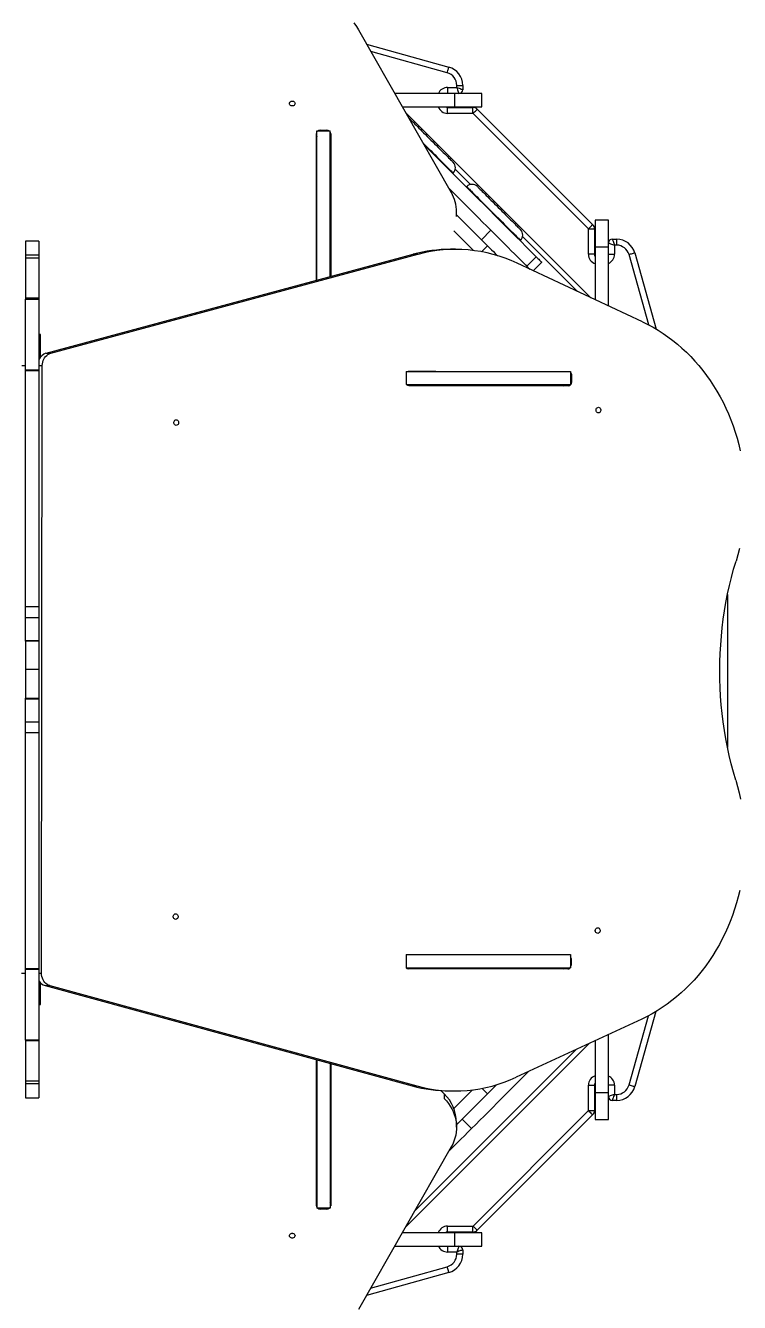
# Model space of a CAD drawing. Header units: millimetres. Extents: x -10374 to 11119, y -8221 to 9433.
# Drawn here: x 5489 to 6616, y -2422 to -406 of the extents above; entities that cross this region are included whole.
import ezdxf

# ---------------------------------------------------------------- set-up
doc = ezdxf.new("R2010")
doc.units = ezdxf.units.MM
for name, color, linetype in [('DIKOM_ОБЪЕКТ', 7, 'Continuous'), ('DIKOM_РАЗМЕР_ЗОНА', 7, 'Continuous'), ('DIKOM_РАЗМЕР_ОБЪЕКТА', 7, 'Continuous')]:
    doc.layers.add(name, color=color, linetype=linetype)
doc.styles.add('style1', font='arial.ttf', dxfattribs={"width": 0.8})
doc.dimstyles.new('1-50', dxfattribs={"dimtxt": 300, "dimasz": 200, "dimexe": 100, "dimexo": 0, "dimgap": 100, "dimtad": 0, "dimdec": 0, "dimtxsty": 'style1', "dimcen": 0, "dimclrd": 7, "dimclre": 7, "dimadec": 1, "dimazin": 2, "dimtfac": 1, "dimtdec": 0, "dimtmove": 1, "dimatfit": 3, "dimfxl": 0, "dimlwd": 25, "dimlwe": 18, "dimarcsym": 0})

# ---------------------------------------------------------------- blocks, each defined once
blk = doc.blocks.new('*D15')
at = {"layer": 'Defpoints', "color": 0, "transparency": 16777216}
for p in [(-5227.9, 8308.8), (9119.4, -1150.4), (-5227.9, -1991.8)]:
    blk.add_point(p, dxfattribs=at)
at = {"layer": 'DIKOM_РАЗМЕР_ОБЪЕКТА', "color": 7, "lineweight": 18, "transparency": 16777216}
for p, q in [((-5227.9, -1991.8), (-5227.9, 8408.8)), ((9119.4, -1150.4), (9119.4, 8408.8))]:
    blk.add_line(p, q, dxfattribs=at)
at = {"layer": 'DIKOM_РАЗМЕР_ОБЪЕКТА', "color": 7, "lineweight": 25, "transparency": 16777216}
for p, q in [((-5027.9, 8308.8), (187.4, 8308.8)), ((8919.4, 8308.8), (1267.2, 8308.8))]:
    blk.add_line(p, q, dxfattribs=at)
at = {"layer": 'DIKOM_РАЗМЕР_ОБЪЕКТА', "color": 7, "transparency": 16777216}
for points in [[(-5027.9, 8342.1), (-5027.9, 8275.4), (-5227.9, 8308.8)], [(8919.4, 8342.1), (8919.4, 8275.4), (9119.4, 8308.8)]]:
    blk.add_solid(points, dxfattribs=at)
at = {"layer": 'DIKOM_РАЗМЕР_ОБЪЕКТА', "color": 0, "transparency": 16777216, "insert": (727.3, 8308.8), "char_height": 300, "attachment_point": 5, "style": 'style1'}
blk.add_mtext('14350', dxfattribs=at)
blk = doc.blocks.new('*D14')
at = {"layer": 'Defpoints', "color": 0, "transparency": 16777216}
for p in [(-7515.9, 9236.3), (11119.4, -1423.4), (-7515.9, -2401.6)]:
    blk.add_point(p, dxfattribs=at)
at = {"layer": 'DIKOM_РАЗМЕР_ЗОНА', "color": 7, "lineweight": 18, "transparency": 16777216}
for p, q in [((-7515.9, -2401.6), (-7515.9, 9336.3)), ((11119.4, -1423.4), (11119.4, 9336.3))]:
    blk.add_line(p, q, dxfattribs=at)
at = {"layer": 'DIKOM_РАЗМЕР_ЗОНА', "color": 7, "lineweight": 25, "transparency": 16777216}
for p, q in [((-7315.9, 9236.3), (77.6, 9236.3)), ((10919.4, 9236.3), (1157.3, 9236.3))]:
    blk.add_line(p, q, dxfattribs=at)
at = {"layer": 'DIKOM_РАЗМЕР_ЗОНА', "color": 7, "transparency": 16777216}
for points in [[(-7315.9, 9269.7), (-7315.9, 9203), (-7515.9, 9236.3)], [(10919.4, 9269.7), (10919.4, 9203), (11119.4, 9236.3)]]:
    blk.add_solid(points, dxfattribs=at)
at = {"layer": 'DIKOM_РАЗМЕР_ЗОНА', "color": 0, "transparency": 16777216, "insert": (617.5, 9236.3), "char_height": 300, "attachment_point": 5, "style": 'style1'}
blk.add_mtext('18650', dxfattribs=at)

msp = doc.modelspace()

# ---------------------------------------------------------------- linework, layer by layer
at = {"layer": 'DIKOM_ОБЪЕКТ', "color": 7, "linetype": 'Continuous', "lineweight": 15}
for p, q in [((6014.4, -413), (6160.9, -669.7)), ((6027.1, -435.3), (6157.1, -471.7)), ((6154.5, -480.8), (6033.8, -447)), ((6155, -503.9), (6169.5, -503.9)), ((6155, -503.9), (6155, -513.4)), ((6169.5, -503.9), (6169.5, -500.6)), ((6169.5, -500.6), (6179, -500.6)), ((6179, -500.6), (6179, -507.4)), ((6166.3, -513.4), (6071.7, -513.4)), ((6166.3, -534.4), (6166.3, -513.4)), ((6209, -513.4), (6166.3, -513.4)), ((6209, -534.4), (6209, -513.4)), ((6083.7, -534.4), (6166.3, -534.4)), ((6381.4, -836), (6088.8, -543.3)), ((6155, -544.9), (6155, -535.4)), ((6155, -535.4), (6194.9, -535.4)), ((6166.3, -534.4), (6209, -534.4)), ((6194.9, -544.9), (6194.9, -535.4)), ((6202, -538.3), (6384.1, -720.5)), ((6194.9, -544.9), (6155, -544.9)), ((6377.4, -727.2), (6195.2, -545.1)), ((5948.1, -808.5), (5948.1, -576.5)), ((5948.8, -572.6), (5969.8, -572.6)), ((5948.8, -808.3), (5948.8, -572.6)), ((5954.1, -571.3), (5964.5, -571.3)), ((5954.1, -572.6), (5954.1, -571.3)), ((5964.5, -572.6), (5964.5, -571.3)), ((5969.8, -802.7), (5969.8, -572.6)), ((5970.5, -576.5), (5970.5, -802.5)), ((6163.3, -639.6), (6163.8, -639.1)), ((6191.4, -657.3), (6167.1, -632.9)), ((6185.3, -660.6), (6184.7, -661.1)), ((6169.2, -707.9), (6169.2, -700.4)), ((6169.2, -705), (6218.2, -753.9)), ((6409, -713.4), (6388, -713.4)), ((6388, -713.4), (6388, -756.1)), ((6409, -756.1), (6409, -713.4)), ((6164.9, -730.4), (6195.9, -761.3)), ((6223.4, -729.4), (6208.5, -744.3)), ((6269.6, -745.9), (6270.1, -745.4)), ((6360.2, -826), (6273.4, -739.2)), ((6377.5, -767.4), (6377.5, -727.5)), ((6387, -727.5), (6377.5, -727.5)), ((6387, -727.5), (6387, -767.4)), ((6415, -743.4), (6421.8, -743.4)), ((6421.8, -743.4), (6421.8, -752.9)), ((5509.8, -746.7), (5488.8, -746.7)), ((5488.8, -746.7), (5488.8, -768.9)), ((5509.8, -746.7), (5509.8, -768.9)), ((6167.3, -759.5), (6159.8, -759.5)), ((6208.7, -763.3), (6218.2, -753.9)), ((6409, -756.1), (6388, -756.1)), ((6388, -756.1), (6388, -839)), ((6409, -848.8), (6409, -756.1)), ((6418.5, -752.9), (6418.5, -767.4)), ((6421.8, -752.9), (6418.5, -752.9)), ((6450.7, -765.3), (6484.4, -885.4)), ((5509.8, -768.9), (5488.8, -768.9)), ((5488.8, -768.9), (5488.8, -773.6)), ((5509.8, -773.6), (5488.8, -773.6)), ((5488.8, -773.6), (5488.8, -836.7)), ((5509.8, -768.9), (5509.8, -773.6)), ((5509.8, -773.6), (5509.8, -836.7)), ((5521.1, -923.7), (6100.7, -767.4)), ((5528.6, -923.7), (6108.2, -767.4)), ((6100.7, -767.4), (6108.2, -767.4)), ((6462.9, -874.1), (6264.8, -781.4)), ((6280, -786), (6294.9, -771.2)), ((6290.3, -793.3), (6303.7, -780)), ((6387, -767.4), (6377.5, -767.4)), ((6409, -767.4), (6418.5, -767.4)), ((6472.7, -878.9), (6441.6, -767.9)), ((5509.8, -836.7), (5488.8, -836.7)), ((5488.8, -836.7), (5488.8, -838.2)), ((5488.8, -838.2), (5509.8, -838.2)), ((5488.8, -950.3), (5488.8, -838.2)), ((5509.8, -836.7), (5509.8, -838.2)), ((5509.8, -838.2), (5509.8, -950.3)), ((5512.3, -894.2), (5509.8, -894.2)), ((5512.3, -912.2), (5512.3, -894.2)), ((5512.3, -912.2), (5509.8, -912.2)), ((5512.3, -929.6), (5512.3, -912.2)), ((5521.1, -923.7), (5528.6, -923.7)), ((5488.8, -943.5), (5483, -943.5)), ((5509.8, -943.1), (5515.2, -943.1)), ((5514, -1902.6), (5515.2, -943.1)), ((5509.8, -950.3), (5488.8, -950.3)), ((5488.8, -950.3), (5488.8, -950.8)), ((5488.8, -950.8), (5509.8, -950.8)), ((5488.8, -1323.6), (5488.8, -950.8)), ((5509.8, -950.8), (5509.8, -950.3)), ((5509.8, -950.8), (5509.8, -1323.6)), ((6089.5, -952.2), (6089.5, -973.2)), ((6089.5, -952.2), (6349.3, -952.2)), ((6093.2, -952.2), (6094, -952.1)), ((6129.1, -952.2), (6093.7, -952.1)), ((6136.6, -952.2), (6094, -952.1)), ((6349.3, -952.2), (6349.3, -973.2)), ((6349.3, -958.5), (6351.2, -958.5)), ((6351.2, -968.9), (6351.2, -958.5)), ((6089.5, -973.2), (6349.3, -973.2)), ((6093.9, -974.5), (6346, -974.9)), ((6349.3, -968.9), (6351.2, -968.9)), ((6597, -1304.4), (6597, -1546.4)), ((5488.8, -1323.6), (5509.8, -1323.6)), ((5488.8, -1340.7), (5488.8, -1323.6)), ((5509.8, -1323.6), (5509.8, -1340.7)), ((5488.8, -1340.7), (5509.8, -1340.7)), ((5488.8, -1377.2), (5488.8, -1340.7)), ((5509.8, -1340.7), (5509.8, -1377.2)), ((5488.8, -1377.2), (5509.8, -1377.2)), ((5488.8, -1378.4), (5488.8, -1377.2)), ((5509.8, -1378.4), (5488.8, -1378.4)), ((5488.8, -1378.4), (5488.8, -1423.2)), ((5509.8, -1377.2), (5509.8, -1378.4)), ((5509.8, -1378.4), (5509.8, -1423.2)), ((5509.8, -1423.2), (5488.8, -1423.2)), ((5488.8, -1423.2), (5488.8, -1468)), ((5509.8, -1423.2), (5509.8, -1468)), ((5488.8, -1468), (5509.8, -1468)), ((5488.8, -1469.1), (5488.8, -1468)), ((5488.8, -1469.1), (5509.8, -1469.1)), ((5488.8, -1505.6), (5488.8, -1469.1)), ((5509.8, -1468), (5509.8, -1469.1)), ((5509.8, -1469.1), (5509.8, -1505.6)), ((5488.8, -1505.6), (5509.8, -1505.6)), ((5488.8, -1522.7), (5488.8, -1505.6)), ((5509.8, -1505.6), (5509.8, -1522.7)), ((5488.8, -1522.7), (5509.8, -1522.7)), ((5488.8, -1895.6), (5488.8, -1522.7)), ((5509.8, -1522.7), (5509.8, -1895.6)), ((6089.5, -1873.2), (6089.5, -1894.2)), ((6089.5, -1873.2), (6349.3, -1873.2)), ((6092, -1873.2), (6092.8, -1873.1)), ((6092.5, -1873.1), (6127.9, -1873.2)), ((6092.8, -1873.1), (6135.4, -1873.2)), ((6349.3, -1873.2), (6349.3, -1894.2)), ((6089.5, -1894.2), (6349.3, -1894.2)), ((6349.3, -1879.5), (6350, -1879.5)), ((6349.3, -1889.9), (6350, -1889.9)), ((6350, -1879.5), (6350, -1889.9)), ((5488.8, -1903), (5482.4, -1903)), ((5509.8, -1895.6), (5488.8, -1895.6)), ((5488.8, -1895.6), (5488.8, -1896)), ((5488.8, -1896), (5509.8, -1896)), ((5488.8, -2008.1), (5488.8, -1896)), ((5509.8, -1896), (5509.8, -1895.6)), ((5509.8, -1896), (5509.8, -2008.1)), ((5509.8, -1902.6), (5514, -1902.6)), ((6344.8, -1895.9), (6092.8, -1895.5)), ((5509.8, -1934.2), (5512.3, -1934.2)), ((5512.3, -1934.2), (5512.3, -1917.6)), ((5512.3, -1952.2), (5512.3, -1934.2)), ((5519.8, -1922.1), (5527.3, -1922.1)), ((5519.8, -1922.1), (6099, -2080.5)), ((5527.3, -1922.1), (6106.5, -2080.5)), ((5509.8, -1952.2), (5512.3, -1952.2)), ((6461.6, -1975), (6263.2, -2066.9)), ((6441.6, -2078.9), (6472.2, -1969.7)), ((6483.9, -1963.2), (6450.7, -2081.5)), ((5509.8, -2008.1), (5488.8, -2008.1)), ((5488.8, -2008.1), (5488.8, -2009.6)), ((5509.8, -2009.6), (5488.8, -2009.6)), ((5488.8, -2009.6), (5488.8, -2072.8)), ((5509.8, -2008.1), (5509.8, -2009.6)), ((5509.8, -2009.6), (5509.8, -2072.8)), ((6088.1, -2304.2), (6379.1, -2013.2)), ((6388, -2009.1), (6388, -2090.7)), ((6409, -2090.7), (6409, -1999.3)), ((6103.2, -2277.8), (6358, -2023)), ((5948.1, -2269.8), (5948.1, -2039.2)), ((5948.8, -2039.4), (5948.8, -2273.7)), ((5969.8, -2045.1), (5969.8, -2273.7)), ((5970.5, -2045.3), (5970.5, -2269.8)), ((5509.8, -2072.8), (5488.8, -2072.8)), ((5488.8, -2072.8), (5488.8, -2077.4)), ((5509.8, -2072.8), (5509.8, -2077.4)), ((5509.8, -2077.4), (5488.8, -2077.4)), ((5488.8, -2077.4), (5488.8, -2099.6)), ((5509.8, -2077.4), (5509.8, -2099.6)), ((6099, -2080.5), (6106.5, -2080.5)), ((6144.7, -2088.1), (6149.7, -2093.1)), ((6149.7, -2093.1), (6149.7, -2100.6)), ((6158.9, -2088.5), (6166.4, -2088.5)), ((6194.6, -2086.8), (6165, -2116.3)), ((6218.2, -2092.9), (6169.2, -2141.8)), ((6209.6, -2084.4), (6218.2, -2092.9)), ((6232.4, -2078.7), (6218.2, -2092.9)), ((6377.5, -2119.3), (6377.5, -2079.4)), ((6377.5, -2079.4), (6387, -2079.4)), ((6387, -2079.4), (6387, -2119.3)), ((6388, -2090.7), (6409, -2090.7)), ((6388, -2090.7), (6388, -2133.4)), ((6418.5, -2079.4), (6409, -2079.4)), ((6409, -2133.4), (6409, -2090.7)), ((6418.5, -2079.4), (6418.5, -2093.9)), ((6418.5, -2093.9), (6421.8, -2093.9)), ((6421.8, -2093.9), (6421.8, -2103.4)), ((5488.8, -2099.6), (5509.8, -2099.6)), ((6421.8, -2103.4), (6415, -2103.4)), ((6193, -2147.8), (6178.1, -2132.9)), ((6195.2, -2301.8), (6377.4, -2119.6)), ((6384.1, -2126.4), (6201.9, -2308.5)), ((6377.5, -2119.3), (6387, -2119.3)), ((6388, -2133.4), (6409, -2133.4)), ((6169.2, -2145.9), (6169.2, -2138.4)), ((6160.9, -2176.6), (6014.4, -2433.4)), ((5969.8, -2273.7), (5948.8, -2273.7)), ((5954.1, -2273.7), (5954.1, -2275)), ((5964.5, -2275), (5954.1, -2275)), ((5964.5, -2273.7), (5964.5, -2275)), ((6166.3, -2312.4), (6083.4, -2312.4)), ((6155, -2301.9), (6194.9, -2301.9)), ((6155, -2311.4), (6155, -2301.9)), ((6194.9, -2311.4), (6155, -2311.4)), ((6166.3, -2333.4), (6166.3, -2312.4)), ((6209, -2312.4), (6166.3, -2312.4)), ((6194.9, -2311.4), (6194.9, -2301.9)), ((6209, -2333.4), (6209, -2312.4)), ((6071.4, -2333.4), (6166.3, -2333.4)), ((6155, -2333.4), (6155, -2342.9)), ((6166.3, -2333.4), (6209, -2333.4)), ((6169.5, -2342.9), (6155, -2342.9)), ((6169.5, -2346.3), (6169.5, -2342.9)), ((6179, -2346.3), (6169.5, -2346.3)), ((6179, -2339.4), (6179, -2346.3)), ((6157.1, -2375.1), (6026.8, -2411.6)), ((6033.5, -2399.9), (6154.5, -2366))]:
    msp.add_line(p, q, dxfattribs=at)
at = {"layer": 'DIKOM_ОБЪЕКТ', "color": 7, "linetype": 'Continuous', "lineweight": 15, "flags": 128}
for points in [[(6007.3, -401.9), (6011, -407.4), (6014.4, -413)], [(6154.5, -480.8), (6155, -479), (6155.5, -477.3), (6156, -475.7), (6156.3, -474.3), (6156.7, -473.2), (6156.9, -472.4), (6157, -471.8), (6157.1, -471.7)], [(6169.5, -503.9), (6171.4, -504.6), (6173.1, -505.2), (6174.8, -505.8), (6176.2, -506.4), (6177.4, -506.8), (6178.3, -507.1), (6178.8, -507.3), (6179, -507.4)], [(6169.5, -503.9), (6170.2, -505.8), (6170.8, -507.5), (6171.4, -509.2), (6172, -510.6), (6172.4, -511.8), (6172.7, -512.7), (6172.9, -513.2), (6173, -513.4)], [(5914.2, -529.3), (5914, -530.4), (5913.5, -531.4), (5912.6, -532.2), (5911.6, -532.8), (5910.4, -533.1), (5909.1, -533.1), (5907.9, -532.8), (5906.9, -532.2), (5906.1, -531.4), (5905.5, -530.4), (5905.4, -529.3), (5905.5, -528.2), (5906.1, -527.3), (5906.9, -526.4), (5907.9, -525.8), (5909.1, -525.5), (5910.4, -525.5), (5911.6, -525.8), (5912.6, -526.4), (5913.5, -527.3), (5914, -528.2), (5914.2, -529.3)], [(6195.2, -545.1), (6196.5, -543.7), (6197.8, -542.5), (6199, -541.3), (6200, -540.3), (6200.8, -539.5), (6201.4, -538.8), (6201.8, -538.5), (6202, -538.3)], [(6095.9, -554.2), (6094.3, -552.9), (6094.2, -552.8)], [(6095.9, -554.2), (6096, -554.3), (6096.3, -554.6), (6096.9, -555.2), (6097.7, -556.1), (6098.8, -557.1), (6100.1, -558.4), (6101.6, -559.9), (6103.3, -561.7), (6105.3, -563.6), (6107.4, -565.7), (6109.6, -568), (6112.1, -570.4), (6114.6, -572.9), (6117.3, -575.6), (6120, -578.3), (6122.9, -581.2), (6125.7, -584.1), (6128.7, -587), (6131.6, -589.9), (6134.5, -592.8), (6137.4, -595.7), (6140.2, -598.5), (6142.9, -601.2), (6145.6, -603.9), (6148.1, -606.4), (6150.5, -608.8), (6152.7, -611), (6154.8, -613.1), (6156.7, -615), (6158.4, -616.7), (6159.8, -618.2), (6161.1, -619.4), (6162.1, -620.4), (6162.9, -621.2), (6163.4, -621.8), (6163.7, -622), (6163.8, -622.1)], [(6116.4, -591.7), (6119.2, -594.4), (6122.4, -597.7), (6125.7, -600.9), (6128.9, -604.2), (6132, -607.3), (6135.2, -610.4), (6138.2, -613.5), (6141.1, -616.4), (6143.9, -619.2), (6146.6, -621.9), (6149.2, -624.4), (6151.5, -626.8), (6153.7, -629), (6155.7, -631), (6157.5, -632.8), (6159.1, -634.4), (6160.5, -635.8), (6161.6, -636.9), (6162.5, -637.8), (6163.2, -638.5), (6163.6, -638.9), (6163.8, -639.1), (6163.8, -639.1)], [(6294.9, -771.2), (6287, -763.3), (6279, -755.4), (6271, -747.3), (6262.8, -739.2), (6254.6, -730.9), (6246.3, -722.7), (6238, -714.3), (6229.5, -705.9), (6221.1, -697.4), (6212.6, -688.9), (6204, -680.4), (6195.5, -671.8), (6186.9, -663.2), (6178.3, -654.6), (6169.7, -646), (6161.1, -637.5), (6152.5, -628.9), (6144, -620.3), (6135.4, -611.8), (6126.9, -603.3), (6118.5, -594.8), (6117.8, -594.1)], [(6157.3, -663.3), (6161.7, -667.8), (6168.9, -674.9), (6176, -682.1), (6183.1, -689.1), (6190, -696.1), (6196.9, -702.9), (6203.7, -709.7), (6210.4, -716.4), (6216.9, -723), (6223.4, -729.4)], [(6185.3, -660.6), (6185.4, -660.6), (6185.7, -661), (6186.3, -661.5), (6187.1, -662.4), (6188.1, -663.4), (6189.4, -664.7), (6190.9, -666.2), (6192.7, -667.9), (6194.6, -669.9), (6196.7, -672), (6199, -674.3), (6201.5, -676.8), (6204.1, -679.4), (6206.9, -682.2), (6209.8, -685.1), (6212.8, -688.1), (6215.9, -691.2), (6219, -694.3), (6222.3, -697.5), (6225.5, -700.8), (6228.7, -704), (6232, -707.3), (6235.2, -710.5), (6238.4, -713.7), (6241.5, -716.8), (6244.5, -719.8), (6247.5, -722.7), (6250.3, -725.6), (6253, -728.2), (6255.5, -730.8), (6257.9, -733.1), (6260.1, -735.3), (6262.1, -737.3), (6263.9, -739.1), (6265.5, -740.7), (6266.8, -742.1), (6268, -743.2), (6268.9, -744.2), (6269.5, -744.8), (6270, -745.2), (6270.1, -745.4), (6270.1, -745.4)], [(6202.2, -660.6), (6202.3, -660.6), (6202.7, -661), (6203.3, -661.6), (6204.1, -662.4), (6205.1, -663.5), (6206.4, -664.8), (6208, -666.3), (6209.7, -668), (6211.6, -669.9), (6213.7, -672), (6216, -674.3), (6218.4, -676.7), (6220.9, -679.3), (6223.6, -681.9), (6226.4, -684.7), (6229.2, -687.5), (6232.1, -690.4), (6235, -693.3), (6237.9, -696.2), (6240.8, -699.1), (6243.7, -702), (6246.5, -704.8), (6249.2, -707.6), (6251.9, -710.2), (6254.4, -712.7), (6256.8, -715.1), (6259.1, -717.4), (6261.1, -719.4), (6263, -721.3), (6264.7, -723), (6266.2, -724.5), (6267.4, -725.7), (6268.5, -726.8), (6269.2, -727.6), (6269.8, -728.1), (6270.1, -728.4), (6270.1, -728.4)], [(6377.4, -727.2), (6378.7, -725.9), (6379.9, -724.6), (6381.1, -723.5), (6382.1, -722.4), (6382.9, -721.6), (6383.6, -721), (6383.9, -720.6), (6384.1, -720.5)], [(6223.4, -729.4), (6229.1, -735.2), (6234.8, -740.8), (6240.2, -746.3), (6245.6, -751.6), (6250.7, -756.8), (6255.7, -761.8), (6260.6, -766.6), (6265.2, -771.3), (6269.7, -775.7), (6274, -780), (6278.1, -784.1), (6281.9, -788), (6284.7, -790.7)], [(6415, -743.4), (6415.1, -743.6), (6415.2, -744), (6415.5, -744.7), (6415.8, -745.6), (6416.3, -746.8), (6416.8, -748.2), (6417.3, -749.7), (6417.9, -751.3), (6418.5, -752.9)], [(6218.2, -753.9), (6221.2, -757), (6224.3, -760.1), (6227.4, -763.1), (6230.4, -766.2), (6233.5, -769.2), (6233.7, -769.5)], [(6409, -749.4), (6409.1, -749.5), (6409.6, -749.6), (6410.3, -749.9), (6411.2, -750.2), (6412.4, -750.7), (6413.8, -751.2), (6415.3, -751.7), (6416.9, -752.3), (6418.5, -752.9)], [(6450.7, -765.3), (6450.6, -765.4), (6450, -765.5), (6449.2, -765.8), (6448.1, -766.1), (6446.7, -766.5), (6445.1, -766.9), (6443.4, -767.4), (6441.6, -767.9)], [(6294.9, -771.2), (6296.2, -772.5), (6297.6, -773.9), (6298.9, -775.3), (6300.2, -776.6), (6301.4, -777.7), (6302.3, -778.7), (6303.1, -779.4), (6303.5, -779.9), (6303.7, -780)], [(6462.9, -874.1), (6471.2, -878.1), (6479.4, -882.5), (6487.4, -887.2), (6495.3, -892.3), (6503, -897.6), (6510.5, -903.3), (6517.9, -909.2), (6525.1, -915.5), (6532.1, -922), (6538.9, -928.8), (6545.5, -935.9), (6551.9, -943.2), (6558, -950.8), (6564, -958.6), (6569.6, -966.7), (6575.1, -975), (6580.3, -983.5), (6585.2, -992.2), (6589.9, -1001.1), (6594.3, -1010.1), (6598.4, -1019.4), (6602.2, -1028.8), (6605.8, -1038.3), (6609.1, -1048), (6612, -1057.8), (6614.7, -1067.7), (6617.1, -1077.7)], [(5515.2, -943.1), (5515.3, -940.5), (5515.8, -937.9), (5516.6, -935.3), (5517.6, -932.9), (5518.9, -930.7), (5520.5, -928.8), (5522.3, -927), (5524.2, -925.6), (5526.3, -924.5), (5528.6, -923.7)], [(6393.1, -1017.7), (6392.1, -1017.5), (6391.1, -1017), (6390.3, -1016.2), (6389.7, -1015.1), (6389.4, -1013.9), (6389.4, -1012.7), (6389.7, -1011.5), (6390.3, -1010.4), (6391.1, -1009.6), (6392.1, -1009.1), (6393.2, -1008.9), (6394.2, -1009.1), (6395.2, -1009.6), (6396, -1010.4), (6396.6, -1011.5), (6396.9, -1012.7), (6396.9, -1013.9), (6396.6, -1015.1), (6396, -1016.2), (6395.2, -1017), (6394.2, -1017.5), (6393.1, -1017.7)], [(5726.8, -1037.6), (5725.7, -1037.4), (5724.7, -1036.9), (5723.9, -1036), (5723.3, -1035), (5723, -1033.8), (5723, -1032.5), (5723.3, -1031.3), (5723.9, -1030.3), (5724.7, -1029.5), (5725.7, -1028.9), (5726.8, -1028.8), (5727.8, -1028.9), (5728.8, -1029.5), (5729.6, -1030.3), (5730.2, -1031.3), (5730.5, -1032.5), (5730.5, -1033.8), (5730.2, -1035), (5729.6, -1036.1), (5728.8, -1036.9), (5727.8, -1037.4), (5726.8, -1037.6)], [(6615.9, -1231.9), (6613.3, -1241.9), (6610.5, -1251.7)], [(6610.1, -1597.7), (6606.3, -1584.9), (6602.9, -1571.9), (6599.8, -1558.8), (6596.9, -1545.7), (6594.4, -1532.4), (6592.1, -1519.1), (6590.1, -1505.7), (6588.5, -1492.3), (6587.1, -1478.8), (6586.1, -1465.3), (6585.3, -1451.8), (6584.9, -1438.3), (6584.8, -1424.7), (6584.9, -1411.1), (6585.4, -1397.6), (6586.2, -1384), (6587.3, -1370.5), (6588.7, -1357.1), (6590.3, -1343.6), (6592.3, -1330.3), (6594.6, -1317), (6597.2, -1303.7), (6600.1, -1290.6), (6603.2, -1277.5), (6606.7, -1264.6), (6610.5, -1251.7)], [(6610.1, -1597.7), (6612.9, -1607.6), (6615.4, -1617.6), (6617.6, -1627.7)], [(6616.3, -1771.8), (6613.9, -1781.8), (6611.2, -1791.7), (6608.1, -1801.5), (6604.9, -1811.2), (6601.3, -1820.7), (6597.4, -1830.1), (6593.3, -1839.3), (6588.8, -1848.4), (6584.1, -1857.2), (6579.2, -1865.9), (6574, -1874.4), (6568.5, -1882.7), (6562.8, -1890.7), (6556.9, -1898.5), (6550.7, -1906.1), (6544.3, -1913.4), (6537.7, -1920.4), (6530.9, -1927.2), (6523.8, -1933.7), (6516.6, -1940), (6509.2, -1945.9), (6501.7, -1951.5), (6493.9, -1956.8), (6486.1, -1961.9), (6478, -1966.5), (6469.9, -1970.9), (6461.6, -1975)], [(5725.8, -1817.6), (5724.7, -1817.4), (5723.7, -1816.9), (5722.9, -1816), (5722.3, -1815), (5722, -1813.8), (5722, -1812.5), (5722.3, -1811.3), (5722.9, -1810.3), (5723.7, -1809.5), (5724.7, -1808.9), (5725.8, -1808.8), (5726.8, -1808.9), (5727.8, -1809.5), (5728.6, -1810.3), (5729.2, -1811.3), (5729.5, -1812.5), (5729.5, -1813.8), (5729.2, -1815), (5728.6, -1816.1), (5727.8, -1816.9), (5726.8, -1817.4), (5725.8, -1817.6)], [(6392.1, -1839.7), (6391, -1839.5), (6390, -1839), (6389.2, -1838.2), (6388.6, -1837.1), (6388.3, -1835.9), (6388.3, -1834.7), (6388.6, -1833.5), (6389.2, -1832.4), (6390, -1831.6), (6391, -1831.1), (6392.1, -1830.9), (6393.2, -1831.1), (6394.2, -1831.6), (6395, -1832.4), (6395.6, -1833.5), (6395.9, -1834.7), (6395.9, -1835.9), (6395.6, -1837.1), (6395, -1838.2), (6394.1, -1839), (6393.2, -1839.5), (6392.1, -1839.7)], [(5527.3, -1922.1), (5525.1, -1921.3), (5523, -1920.2), (5521, -1918.8), (5519.2, -1917.1), (5517.7, -1915.1), (5516.4, -1912.9), (5515.3, -1910.5), (5514.6, -1907.9), (5514.1, -1905.3), (5514, -1902.6)], [(6283, -2057.7), (6276.5, -2064.3), (6269.2, -2071.6), (6261.9, -2078.9), (6254.6, -2086.1), (6247.5, -2093.3), (6240.3, -2100.4), (6233.3, -2107.5), (6226.3, -2114.4), (6219.5, -2121.3), (6212.7, -2128.1), (6206, -2134.8), (6199.4, -2141.3), (6193, -2147.8)], [(6418.5, -2093.9), (6416.6, -2094.6), (6414.9, -2095.2), (6413.2, -2095.8), (6411.8, -2096.4), (6410.6, -2096.8), (6409.7, -2097.1), (6409.2, -2097.3), (6409, -2097.4)], [(6418.5, -2093.9), (6417.8, -2095.8), (6417.2, -2097.5), (6416.6, -2099.2), (6416, -2100.6), (6415.6, -2101.8), (6415.3, -2102.7), (6415.1, -2103.2), (6415, -2103.4)], [(6441.6, -2078.9), (6443.4, -2079.4), (6445.1, -2079.9), (6446.7, -2080.4), (6448.1, -2080.7), (6449.2, -2081.1), (6450, -2081.3), (6450.6, -2081.4), (6450.7, -2081.5)], [(6149.7, -2100.6), (6153.2, -2104.3), (6156.3, -2108.2), (6159.2, -2112.3), (6161.7, -2116.5), (6163.8, -2120.9), (6165.7, -2125.5), (6167.1, -2130.1), (6168.2, -2134.8), (6168.9, -2139.5), (6169.2, -2144.3), (6169.1, -2149), (6168.7, -2153.8), (6167.9, -2158.5), (6166.7, -2163.2), (6165.1, -2167.8), (6163.2, -2172.3), (6160.9, -2176.6)], [(6377.4, -2119.6), (6378.7, -2121), (6379.9, -2122.2), (6381.1, -2123.4), (6382.1, -2124.4), (6382.9, -2125.2), (6383.6, -2125.8), (6383.9, -2126.2), (6384.1, -2126.4)], [(6193, -2147.8), (6187.2, -2153.5), (6181.6, -2159.2), (6176.1, -2164.6), (6170.8, -2170), (6165.6, -2175.1), (6160.6, -2180.1), (6156.7, -2184.1)], [(5905.4, -2317), (5905.5, -2316), (5906.1, -2315), (5906.9, -2314.1), (5907.9, -2313.6), (5909.1, -2313.3), (5910.4, -2313.3), (5911.6, -2313.6), (5912.6, -2314.1), (5913.5, -2315), (5914, -2316), (5914.2, -2317), (5914, -2318.1), (5913.5, -2319.1), (5912.6, -2319.9), (5911.6, -2320.5), (5910.4, -2320.8), (5909.1, -2320.8), (5907.9, -2320.5), (5906.9, -2319.9), (5906.1, -2319.1), (5905.5, -2318.1), (5905.4, -2317)], [(6195.2, -2301.8), (6196.5, -2303.1), (6197.8, -2304.3), (6198.9, -2305.5), (6200, -2306.5), (6200.8, -2307.3), (6201.4, -2308), (6201.8, -2308.3), (6201.9, -2308.5)], [(6173, -2333.4), (6172.9, -2333.5), (6172.8, -2334), (6172.5, -2334.7), (6172.2, -2335.6), (6171.7, -2336.8), (6171.2, -2338.2), (6170.7, -2339.7), (6170.1, -2341.3), (6169.5, -2342.9)], [(6179, -2339.4), (6178.9, -2339.5), (6178.4, -2339.6), (6177.7, -2339.9), (6176.8, -2340.2), (6175.6, -2340.7), (6174.2, -2341.2), (6172.7, -2341.7), (6171.1, -2342.3), (6169.5, -2342.9)], [(6157.1, -2375.1), (6157, -2375), (6156.9, -2374.4), (6156.7, -2373.6), (6156.3, -2372.5), (6155.9, -2371.1), (6155.5, -2369.5), (6155, -2367.8), (6154.5, -2366)]]:
    msp.add_lwpolyline(points, dxfattribs=at)
at = {"layer": 'DIKOM_ОБЪЕКТ', "color": 7, "linetype": 'Continuous', "lineweight": 15}
for centre, radius, start, end in [((6149, -500.6), 20.5, 0, 74.3578), ((6149, -500.6), 30, 0, 74.3578), ((6155, -519.4), 15.5, 90, 157.226), ((6173, -507.4), 6, 270, 0), ((5909.8, -538.1), 5.07, 81.1395, 98.8605), ((6155, -529.4), 15.5, 198.8191, 270), ((6155, -529.4), 6, 236.4427, 270), ((6194.9, -545.4), 10, 44.9954, 90), ((6194.9, -545.4), 0.5, 44.9954, 90), ((5952.7, -576.5), 4.67, 148.2308, 179.7007), ((5952.7, -584), 4.67, 148.2308, 179.7007), ((5954, -577.9), 6.54, 89.4985, 126.7504), ((5964.5, -577.9), 6.54, 53.2498, 90.5013), ((5965.8, -576.5), 4.67, 0.2979, 31.7705), ((5965.8, -584), 4.67, 0.2979, 31.7705), ((6155.3, -630.6), 12, 315, 45), ((6193.8, -669), 12, 45, 135), ((6107.6, -700.6), 61.7, 0.1546, 30.0455), ((6377, -727.5), 10, 0, 44.9954), ((6261.6, -736.9), 12, 315, 45), ((6377, -727.5), 0.5, 0, 44.9954), ((6415, -749.4), 6, 90, 180), ((6421.8, -773.4), 30, 15.6422, 90), ((6159.9, -986), 226.5, 90.0186, 105.1415), ((6167.4, -987.3), 227.7, 64.6703, 105.0619), ((6421.8, -773.4), 20.5, 15.6422, 90), ((6393, -767.4), 15.5, 180, 251.1809), ((6393, -767.4), 6, 180, 213.5573), ((6403, -767.4), 15.5, 292.774, 0), ((5526.1, -940.8), 17.8, 106.451, 156.3996), ((6344.8, -958.4), 6.38, 359.064, 45.3512), ((6094.1, -969.7), 4.83, 226.4303, 268.302), ((6338.4, -970), 4.93, 275.0906, 320.058), ((6345.6, -969.3), 5.64, 274.3023, 3.7431), ((6384.4, -1013.3), 5.06, 351.1266, 8.8734), ((5718, -1033.2), 5.06, 351.1258, 8.8742), ((5718, -1033.2), 5.06, 351.1275, 8.8725), ((5717, -1813.2), 5.06, 351.1273, 8.8727), ((5717, -1813.2), 5.07, 351.1362, 8.8737), ((6383.3, -1835.3), 5.06, 351.1266, 8.8734), ((6092.9, -1890.7), 4.82, 225.7855, 269.1721), ((6337.2, -1891), 4.94, 275.1347, 320.0132), ((6344.7, -1891), 4.91, 270.9659, 320.0718), ((6343.3, -1879.5), 6.71, 359.7217, 26.686), ((6343.3, -1890), 6.71, 333.5658, 0.1305), ((5524.7, -1905.3), 17.5, 211.3258, 253.5801), ((6166.5, -1860.9), 227.6, 254.7337, 295.1431), ((6393, -2079.4), 15.5, 108.8191, 180), ((6393, -2079.4), 6, 146.4427, 180), ((6403, -2079.4), 15.5, 0, 67.226), ((6159, -1861.6), 226.9, 254.6748, 269.97), ((6105.3, -2139), 63.9, 0.5647, 46.019), ((6421.8, -2073.4), 20.5, 270, 344.3578), ((6421.8, -2073.4), 30, 270, 344.3578), ((6415, -2097.4), 6, 180, 270), ((6377, -2119.3), 0.5, 314.9954, 0), ((6377, -2119.3), 10, 314.9954, 0), ((5952.7, -2262.3), 4.67, 180.2993, 211.7692), ((5952.7, -2269.8), 4.67, 180.2993, 211.7692), ((5954, -2268.5), 6.54, 233.2496, 270.5015), ((5964.5, -2268.5), 6.54, 269.4987, 306.7502), ((5965.8, -2262.3), 4.67, 328.2295, 359.7021), ((5965.8, -2269.8), 4.67, 328.2295, 359.7021), ((5909.8, -2308.3), 5.07, 261.1403, 278.8597), ((6155, -2317.4), 15.5, 90, 161.1809), ((6155, -2317.4), 6, 90, 123.5573), ((6194.9, -2301.4), 0.5, 270, 314.9954), ((6194.9, -2301.4), 10, 270, 314.9954), ((6155, -2327.4), 15.5, 202.774, 270), ((6173, -2339.4), 6, 0, 90), ((6149, -2346.3), 20.5, 285.6422, 0), ((6149, -2346.3), 30, 285.6422, 0)]:
    msp.add_arc(centre, radius, start, end, dxfattribs=at)

# ---------------------------------------------------------------- dimensions: what is measured, and where the dimension line sits
at = {"layer": 'DIKOM_РАЗМЕР_ЗОНА'}
dim = msp.add_linear_dim(base=(-7515.9, 9236.3), p1=(11119.4, -1423.4), p2=(-7515.9, -2401.6), angle=180, text='18650', dimstyle='1-50', override={"dimscale": 1, "dimtix": 0, "dimtofl": 1, "dimtmove": 1, "dimatfit": 3}, dxfattribs=at)
dim.commit()
dim.dimension.update_dxf_attribs({"geometry": '*D14', "text_midpoint": (617.5, 9236.3), "dimtype": 160})
at = {"layer": 'DIKOM_РАЗМЕР_ОБЪЕКТА'}
dim = msp.add_linear_dim(base=(-5227.9, 8308.8), p1=(9119.4, -1150.4), p2=(-5227.9, -1991.8), angle=180, text='14350', dimstyle='1-50', override={"dimscale": 1, "dimtix": 0, "dimtofl": 1, "dimtmove": 1, "dimatfit": 3}, dxfattribs=at)
dim.commit()
dim.dimension.update_dxf_attribs({"geometry": '*D15', "text_midpoint": (727.3, 8308.8), "dimtype": 160})

doc.saveas('drawing.dxf')
